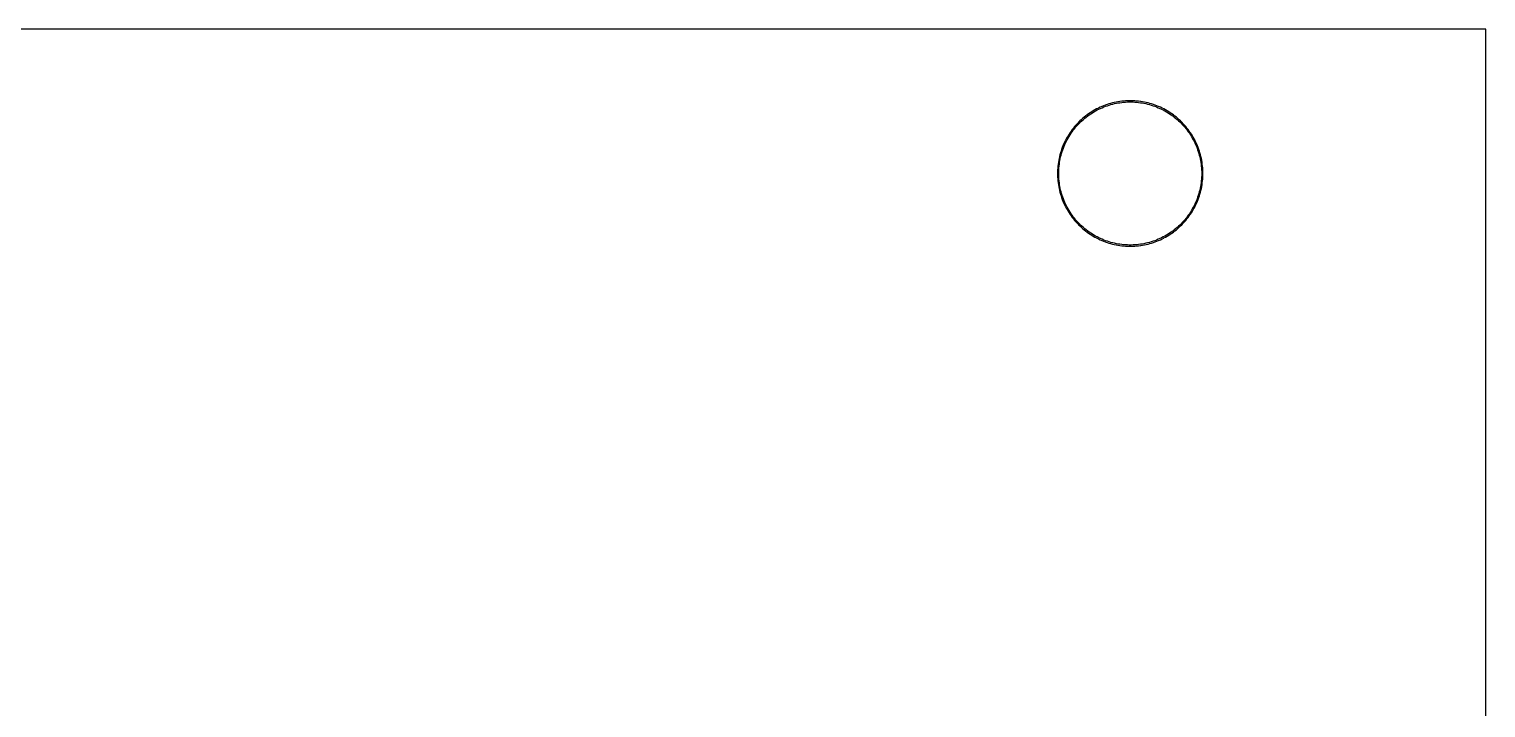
# Model space of a CAD drawing. Extents: x 9 to 70, y 0 to 129.
# Drawn here: x 39.26 to 69.57, y 114.71 to 128.82 of the extents above; entities that cross this region are included whole.
import ezdxf

# ---------------------------------------------------------------- set-up
doc = ezdxf.new("R2010")
doc.units = 0

msp = doc.modelspace()

# ---------------------------------------------------------------- linework, layer by layer
at = {"color": 5, "true_color": 0x0000ff}
msp.add_polyline3d([(69.56653, 0.3175, 0), (69.56653, 128.81762, 0), (8.94638, 128.81762, 0), (8.94638, 0.3175, 0), (69.56653, 0.3175, 0)], close=True, dxfattribs=at)
at = {"color": 34, "true_color": 0x008000}
for points in [[(8.94639, 0.3175, 0), (69.56654, 0.3175, 0), (69.56654, 128.81762, 0), (8.94639, 128.81762, 0), (8.94639, 0.3175, 0)], [(62.14694, 127.3302, 0), (62.10807, 127.32918, 0), (62.06921, 127.32715, 0), (62.03035, 127.3241, 0), (61.99174, 127.32004, 0), (61.95288, 127.31495, 0), (61.94896, 127.31433, 0), (61.9106, 127.30824, 0), (61.87225, 127.30113, 0), (61.83415, 127.29325, 0), (61.7963, 127.28411, 0), (61.75871, 127.2742, 0), (61.72137, 127.26328, 0), (61.68429, 127.25134, 0), (61.64746, 127.23839, 0), (61.61114, 127.22442, 0), (61.57507, 127.20969, 0), (61.53951, 127.19394, 0), (61.5042, 127.17743, 0), (61.4694, 127.1599, 0), (61.46586, 127.1581, 0), (61.43157, 127.13956, 0), (61.39779, 127.12025, 0), (61.36452, 127.09993, 0), (61.33175, 127.0791, 0), (61.29949, 127.05701, 0), (61.26774, 127.0344, 0), (61.23676, 127.01078, 0), (61.20653, 126.98639, 0), (61.17656, 126.96125, 0), (61.1476, 126.93559, 0), (61.11915, 126.90892, 0), (61.09147, 126.88149, 0), (61.08866, 126.87868, 0), (61.06173, 126.85049, 0), (61.03532, 126.82179, 0), (61.00992, 126.79232, 0), (60.98503, 126.76235, 0), (60.96115, 126.73162, 0), (60.93804, 126.70037, 0), (60.91568, 126.66837, 0), (60.89435, 126.63586, 0), (60.87352, 126.60284, 0), (60.85396, 126.56931, 0), (60.83491, 126.53527, 0), (60.81688, 126.50073, 0), (60.81507, 126.49719, 0), (60.79806, 126.46214, 0), (60.7818, 126.42658, 0), (60.76656, 126.39076, 0), (60.75234, 126.3547, 0), (60.73887, 126.31812, 0), (60.72643, 126.28104, 0), (60.715, 126.24395, 0), (60.70458, 126.20636, 0), (60.69519, 126.16877, 0), (60.68655, 126.13067, 0), (60.67893, 126.09231, 0), (60.67258, 126.05396, 0), (60.67196, 126.05004, 0), (60.66637, 126.01168, 0), (60.6618, 125.97282, 0), (60.65824, 125.93421, 0), (60.6557, 125.89535, 0), (60.65418, 125.85623, 0), (60.65367, 125.81737, 0), (60.65418, 125.77851, 0), (60.6557, 125.73939, 0), (60.65824, 125.70053, 0), (60.6618, 125.66192, 0), (60.66637, 125.62306, 0), (60.67196, 125.58471, 0), (60.67258, 125.58078, 0), (60.67893, 125.54243, 0), (60.68655, 125.50407, 0), (60.69519, 125.46597, 0), (60.70458, 125.42838, 0), (60.715, 125.39079, 0), (60.72643, 125.35371, 0), (60.73887, 125.31662, 0), (60.75234, 125.28005, 0), (60.76656, 125.24398, 0), (60.7818, 125.20816, 0), (60.79806, 125.1726, 0), (60.81507, 125.13755, 0), (60.81688, 125.13401, 0), (60.83491, 125.09947, 0), (60.85396, 125.06543, 0), (60.87352, 125.0319, 0), (60.89435, 124.99888, 0), (60.91568, 124.96637, 0), (60.93804, 124.93437, 0), (60.96115, 124.90313, 0), (60.98503, 124.87239, 0), (61.00992, 124.84242, 0), (61.03532, 124.81296, 0), (61.06173, 124.78425, 0), (61.08866, 124.75606, 0), (61.09147, 124.75325, 0), (61.11915, 124.72582, 0), (61.1476, 124.69915, 0), (61.17656, 124.67349, 0), (61.20653, 124.64835, 0), (61.23676, 124.62396, 0), (61.26774, 124.60034, 0), (61.29949, 124.57774, 0), (61.33175, 124.55564, 0), (61.36452, 124.53481, 0), (61.39779, 124.51449, 0), (61.43157, 124.49519, 0), (61.46586, 124.47664, 0), (61.4694, 124.47484, 0), (61.5042, 124.45731, 0), (61.53951, 124.4408, 0), (61.57507, 124.42506, 0), (61.61114, 124.41032, 0), (61.64746, 124.39635, 0), (61.68429, 124.3834, 0), (61.72137, 124.37146, 0), (61.75871, 124.36054, 0), (61.7963, 124.35063, 0), (61.83415, 124.34149, 0), (61.87225, 124.33362, 0), (61.9106, 124.3265, 0), (61.94896, 124.32041, 0), (61.95288, 124.31979, 0), (61.99174, 124.31471, 0), (62.03035, 124.31064, 0), (62.06921, 124.3076, 0), (62.10807, 124.30556, 0), (62.14694, 124.30455, 0), (62.18605, 124.30455, 0), (62.22492, 124.30556, 0), (62.26378, 124.3076, 0), (62.30264, 124.31064, 0), (62.34125, 124.31471, 0), (62.38011, 124.31979, 0), (62.38403, 124.32041, 0), (62.42239, 124.3265, 0), (62.46074, 124.33362, 0), (62.49884, 124.34149, 0), (62.53669, 124.35063, 0), (62.57428, 124.36054, 0), (62.61162, 124.37146, 0), (62.6487, 124.3834, 0), (62.68553, 124.39635, 0), (62.72185, 124.41032, 0), (62.75792, 124.42506, 0), (62.79348, 124.4408, 0), (62.82879, 124.45731, 0), (62.86359, 124.47484, 0), (62.86713, 124.47664, 0), (62.90142, 124.49519, 0), (62.9352, 124.51449, 0), (62.96847, 124.53481, 0), (63.00124, 124.55564, 0), (63.0335, 124.57774, 0), (63.06525, 124.60034, 0), (63.09623, 124.62396, 0), (63.12646, 124.64835, 0), (63.15643, 124.67349, 0), (63.18539, 124.69915, 0), (63.21384, 124.72582, 0), (63.24152, 124.75325, 0), (63.24433, 124.75606, 0), (63.27126, 124.78425, 0), (63.29767, 124.81296, 0), (63.32307, 124.84242, 0), (63.34796, 124.87239, 0), (63.37184, 124.90313, 0), (63.39495, 124.93437, 0), (63.41731, 124.96637, 0), (63.43864, 124.99888, 0), (63.45947, 125.0319, 0), (63.47903, 125.06543, 0), (63.49808, 125.09947, 0), (63.51611, 125.13401, 0), (63.51792, 125.13755, 0), (63.53493, 125.1726, 0), (63.55119, 125.20816, 0), (63.56643, 125.24398, 0), (63.58065, 125.28005, 0), (63.59412, 125.31662, 0), (63.60656, 125.35371, 0), (63.61799, 125.39079, 0), (63.62841, 125.42838, 0), (63.6378, 125.46597, 0), (63.64644, 125.50407, 0), (63.65406, 125.54243, 0), (63.66041, 125.58078, 0), (63.66103, 125.58471, 0), (63.66662, 125.62306, 0), (63.67119, 125.66192, 0), (63.67475, 125.70053, 0), (63.67729, 125.73939, 0), (63.67881, 125.77851, 0), (63.67932, 125.81737, 0), (63.67881, 125.85623, 0), (63.67729, 125.89535, 0), (63.67475, 125.93421, 0), (63.67119, 125.97282, 0), (63.66662, 126.01168, 0), (63.66103, 126.05004, 0), (63.66041, 126.05396, 0), (63.65406, 126.09231, 0), (63.64644, 126.13067, 0), (63.6378, 126.16877, 0), (63.62841, 126.20636, 0), (63.61799, 126.24395, 0), (63.60656, 126.28104, 0), (63.59412, 126.31812, 0), (63.58065, 126.3547, 0), (63.56643, 126.39076, 0), (63.55119, 126.42658, 0), (63.53493, 126.46214, 0), (63.51792, 126.49719, 0), (63.51611, 126.50073, 0), (63.49808, 126.53527, 0), (63.47903, 126.56931, 0), (63.45947, 126.60284, 0), (63.43864, 126.63586, 0), (63.41731, 126.66837, 0), (63.39495, 126.70037, 0), (63.37184, 126.73162, 0), (63.34796, 126.76235, 0), (63.32307, 126.79232, 0), (63.29767, 126.82179, 0), (63.27126, 126.85049, 0), (63.24433, 126.87868, 0), (63.24152, 126.88149, 0), (63.21384, 126.90892, 0), (63.18539, 126.93559, 0), (63.15643, 126.96125, 0), (63.12646, 126.98639, 0), (63.09623, 127.01078, 0), (63.06525, 127.0344, 0), (63.0335, 127.05701, 0), (63.00124, 127.0791, 0), (62.96847, 127.09993, 0), (62.9352, 127.12025, 0), (62.90142, 127.13956, 0), (62.86713, 127.1581, 0), (62.86359, 127.1599, 0), (62.82879, 127.17743, 0), (62.79348, 127.19394, 0), (62.75792, 127.20969, 0), (62.72185, 127.22442, 0), (62.68553, 127.23839, 0), (62.6487, 127.25134, 0), (62.61162, 127.26328, 0), (62.57428, 127.2742, 0), (62.53669, 127.28411, 0), (62.49884, 127.29325, 0), (62.46074, 127.30113, 0), (62.42239, 127.30824, 0), (62.38403, 127.31433, 0), (62.38011, 127.31495, 0), (62.34125, 127.32004, 0), (62.30264, 127.3241, 0), (62.26378, 127.32715, 0), (62.22492, 127.32918, 0), (62.18605, 127.3302, 0), (62.14694, 127.3302, 0)], [(62.26378, 124.33299, 0), (62.22492, 124.33096, 0), (62.18605, 124.32995, 0), (62.14694, 124.32995, 0), (62.10807, 124.33096, 0), (62.06921, 124.33299, 0), (62.03035, 124.33604, 0), (61.99174, 124.34011, 0), (61.95302, 124.34517, 0), (61.91845, 124.35066, 0), (61.8801, 124.35777, 0), (61.842, 124.36565, 0), (61.80415, 124.37479, 0), (61.76656, 124.3847, 0), (61.72922, 124.39562, 0), (61.69214, 124.40756, 0), (61.65531, 124.42051, 0), (61.61899, 124.43448, 0), (61.58292, 124.44921, 0), (61.54736, 124.46496, 0), (61.51205, 124.48147, 0), (61.48007, 124.49758, 0), (61.4465, 124.51574, 0), (61.41272, 124.53504, 0), (61.37945, 124.55536, 0), (61.34668, 124.57619, 0), (61.31442, 124.59829, 0), (61.28267, 124.62089, 0), (61.25169, 124.64451, 0), (61.22146, 124.6689, 0), (61.19149, 124.69404, 0), (61.16253, 124.7197, 0), (61.13408, 124.74637, 0), (61.10876, 124.77147, 0), (61.08228, 124.79918, 0), (61.05587, 124.82789, 0), (61.03047, 124.85735, 0), (61.00558, 124.88732, 0), (60.9817, 124.91806, 0), (60.95859, 124.9493, 0), (60.93623, 124.9813, 0), (60.9149, 125.01381, 0), (60.89407, 125.04683, 0), (60.87451, 125.08036, 0), (60.85546, 125.1144, 0), (60.83859, 125.14672, 0), (60.82221, 125.18045, 0), (60.80596, 125.21601, 0), (60.79072, 125.25183, 0), (60.77649, 125.2879, 0), (60.76303, 125.32447, 0), (60.75059, 125.36156, 0), (60.73916, 125.39864, 0), (60.72874, 125.43623, 0), (60.71934, 125.47382, 0), (60.71071, 125.51192, 0), (60.70309, 125.55028, 0), (60.69715, 125.58618, 0), (60.69177, 125.62306, 0), (60.6872, 125.66192, 0), (60.68364, 125.70053, 0), (60.6811, 125.73939, 0), (60.67958, 125.77851, 0), (60.67907, 125.81737, 0), (60.67958, 125.85623, 0), (60.6811, 125.89535, 0), (60.68364, 125.93421, 0), (60.6872, 125.97282, 0), (60.69177, 126.01168, 0), (60.69713, 126.04849, 0), (60.70309, 126.08446, 0), (60.71071, 126.12282, 0), (60.71934, 126.16092, 0), (60.72874, 126.19851, 0), (60.73916, 126.2361, 0), (60.75059, 126.27319, 0), (60.76303, 126.31027, 0), (60.77649, 126.34685, 0), (60.79072, 126.38291, 0), (60.80596, 126.41873, 0), (60.82221, 126.45429, 0), (60.83859, 126.48802, 0), (60.85546, 126.52034, 0), (60.87451, 126.55438, 0), (60.89407, 126.58791, 0), (60.9149, 126.62093, 0), (60.93623, 126.65344, 0), (60.95859, 126.68544, 0), (60.9817, 126.71669, 0), (61.00558, 126.74742, 0), (61.03047, 126.77739, 0), (61.05587, 126.80686, 0), (61.08228, 126.83556, 0), (61.10876, 126.86327, 0), (61.13408, 126.88837, 0), (61.16253, 126.91504, 0), (61.19149, 126.9407, 0), (61.22146, 126.96584, 0), (61.25169, 126.99023, 0), (61.28267, 127.01385, 0), (61.31442, 127.03646, 0), (61.34668, 127.05855, 0), (61.37945, 127.07938, 0), (61.41272, 127.0997, 0), (61.4465, 127.11901, 0), (61.48007, 127.13716, 0), (61.51205, 127.15327, 0), (61.54736, 127.16978, 0), (61.58292, 127.18553, 0), (61.61899, 127.20026, 0), (61.65531, 127.21423, 0), (61.69214, 127.22718, 0), (61.72922, 127.23912, 0), (61.76656, 127.25004, 0), (61.80415, 127.25995, 0), (61.842, 127.26909, 0), (61.8801, 127.27697, 0), (61.91845, 127.28408, 0), (61.95305, 127.28958, 0), (61.99174, 127.29464, 0), (62.03035, 127.2987, 0), (62.06921, 127.30175, 0), (62.10807, 127.30378, 0), (62.14694, 127.3048, 0), (62.18605, 127.3048, 0), (62.22492, 127.30378, 0), (62.26378, 127.30175, 0), (62.30264, 127.2987, 0), (62.34125, 127.29464, 0), (62.37994, 127.28958, 0), (62.41454, 127.28408, 0), (62.45289, 127.27697, 0), (62.49099, 127.26909, 0), (62.52884, 127.25995, 0), (62.56643, 127.25004, 0), (62.60377, 127.23912, 0), (62.64085, 127.22718, 0), (62.67768, 127.21423, 0), (62.714, 127.20026, 0), (62.75007, 127.18553, 0), (62.78563, 127.16978, 0), (62.82094, 127.15327, 0), (62.85292, 127.13716, 0), (62.88649, 127.11901, 0), (62.92027, 127.0997, 0), (62.95354, 127.07938, 0), (62.98631, 127.05855, 0), (63.01857, 127.03646, 0), (63.05032, 127.01385, 0), (63.0813, 126.99023, 0), (63.11153, 126.96584, 0), (63.1415, 126.9407, 0), (63.17046, 126.91504, 0), (63.19891, 126.88837, 0), (63.22423, 126.86327, 0), (63.25071, 126.83556, 0), (63.27712, 126.80686, 0), (63.30252, 126.77739, 0), (63.32741, 126.74742, 0), (63.35129, 126.71669, 0), (63.3744, 126.68544, 0), (63.39676, 126.65344, 0), (63.41809, 126.62093, 0), (63.43892, 126.58791, 0), (63.45848, 126.55438, 0), (63.47753, 126.52034, 0), (63.4944, 126.48802, 0), (63.51078, 126.45429, 0), (63.52703, 126.41873, 0), (63.54227, 126.38291, 0), (63.5565, 126.34685, 0), (63.56996, 126.31027, 0), (63.5824, 126.27319, 0), (63.59383, 126.2361, 0), (63.60425, 126.19851, 0), (63.61365, 126.16092, 0), (63.62228, 126.12282, 0), (63.6299, 126.08446, 0), (63.63586, 126.04849, 0), (63.64122, 126.01168, 0), (63.64579, 125.97282, 0), (63.64935, 125.93421, 0), (63.65189, 125.89535, 0), (63.65341, 125.85623, 0), (63.65392, 125.81737, 0), (63.65341, 125.77851, 0), (63.65189, 125.73939, 0), (63.64935, 125.70053, 0), (63.64579, 125.66192, 0), (63.64122, 125.62306, 0), (63.63584, 125.58618, 0), (63.6299, 125.55028, 0), (63.62228, 125.51192, 0), (63.61365, 125.47382, 0), (63.60425, 125.43623, 0), (63.59383, 125.39864, 0), (63.5824, 125.36156, 0), (63.56996, 125.32447, 0), (63.5565, 125.2879, 0), (63.54227, 125.25183, 0), (63.52703, 125.21601, 0), (63.51078, 125.18045, 0), (63.4944, 125.14672, 0), (63.47753, 125.1144, 0), (63.45848, 125.08036, 0), (63.43892, 125.04683, 0), (63.41809, 125.01381, 0), (63.39676, 124.9813, 0), (63.3744, 124.9493, 0), (63.35129, 124.91806, 0), (63.32741, 124.88732, 0), (63.30252, 124.85735, 0), (63.27712, 124.82789, 0), (63.25071, 124.79918, 0), (63.22423, 124.77147, 0), (63.19891, 124.74637, 0), (63.17046, 124.7197, 0), (63.1415, 124.69404, 0), (63.11153, 124.6689, 0), (63.0813, 124.64451, 0), (63.05032, 124.62089, 0), (63.01857, 124.59829, 0), (62.98631, 124.57619, 0), (62.95354, 124.55536, 0), (62.92027, 124.53504, 0), (62.88649, 124.51574, 0), (62.85292, 124.49758, 0), (62.82094, 124.48147, 0), (62.78563, 124.46496, 0), (62.75007, 124.44921, 0), (62.714, 124.43448, 0), (62.67768, 124.42051, 0), (62.64085, 124.40756, 0), (62.60377, 124.39562, 0), (62.56643, 124.3847, 0), (62.52884, 124.37479, 0), (62.49099, 124.36565, 0), (62.45289, 124.35777, 0), (62.41454, 124.35066, 0), (62.37997, 124.34517, 0), (62.34125, 124.34011, 0), (62.30264, 124.33604, 0), (62.26378, 124.33299, 0)]]:
    msp.add_polyline3d(points, close=True, dxfattribs=at)

doc.saveas('drawing.dxf')
